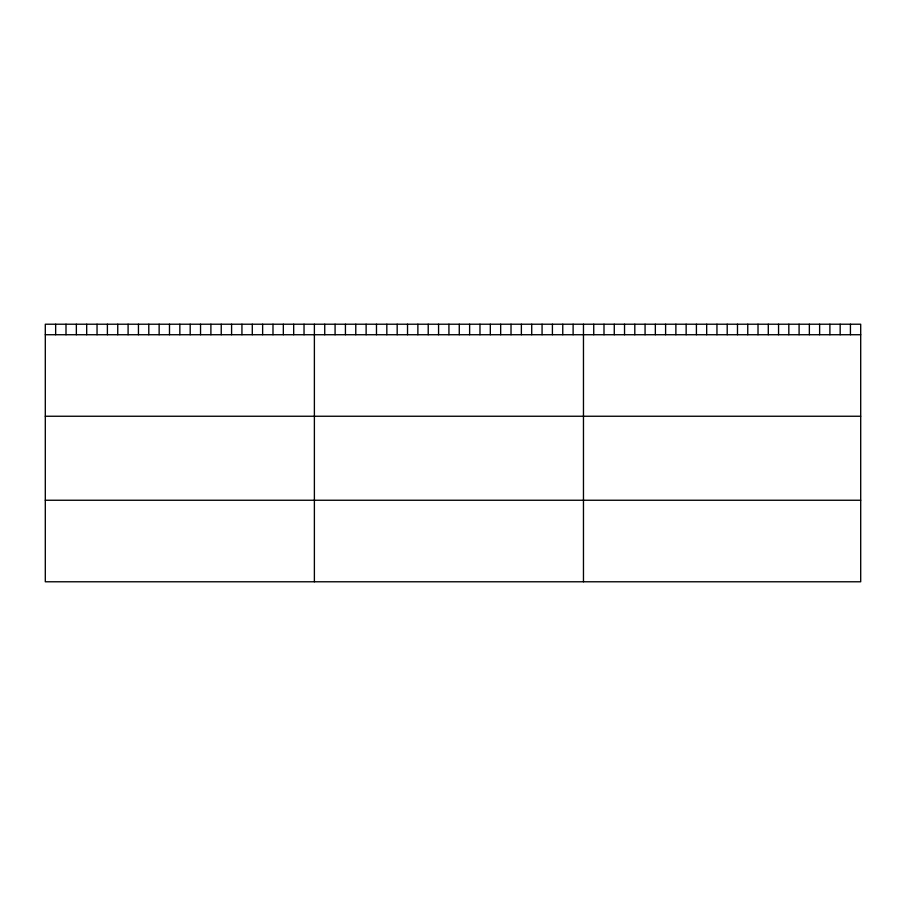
<?xml version="1.0" encoding="UTF-8"?>
<svg xmlns="http://www.w3.org/2000/svg" width="906" height="906" viewBox="0 0 906 906"><rect width="100%" height="100%" fill="white"/><g stroke="black" fill="none" stroke-linecap="round" stroke-linejoin="round"><path stroke-width="1.36" d="M860.7 334.722L860.7 581.777L45.3 581.777L45.3 324.223L860.7 324.223L860.7 334.722L45.3 334.722M45.3 416.25L860.7 416.25M45.3 500.248L860.7 500.248M850.428 324.223L850.428 334.722M840.168 324.223L840.168 334.722M829.896 324.223L829.896 334.722M819.624 324.223L819.624 334.722M809.364 324.223L809.364 334.722M799.092 324.223L799.092 334.722M788.82 324.223L788.82 334.722M778.56 324.223L778.56 334.722M768.288 324.223L768.288 334.722M758.016 324.223L758.016 334.722M747.756 324.223L747.756 334.722M737.484 324.223L737.484 334.722M727.212 324.223L727.212 334.722M716.952 324.223L716.952 334.722M706.68 324.223L706.68 334.722M696.408 324.223L696.408 334.722M686.148 324.223L686.148 334.722M675.876 324.223L675.876 334.722M665.604 324.223L665.604 334.722M655.344 324.223L655.344 334.722M645.072 324.223L645.072 334.722M634.8 324.223L634.8 334.722M624.54 324.223L624.54 334.722M614.268 324.223L614.268 334.722M603.996 324.223L603.996 334.722M593.736 324.223L593.736 334.722M583.464 324.223L583.464 581.777M573.113 324.223L573.113 334.722M562.762 324.223L562.762 334.722M552.411 324.223L552.411 334.722M542.071 324.223L542.071 334.722M531.72 324.223L531.72 334.722M521.369 324.223L521.369 334.722M511.018 324.223L511.018 334.722M500.667 324.223L500.667 334.722M490.316 324.223L490.316 334.722M479.976 324.223L479.976 334.722M469.625 324.223L469.625 334.722M459.274 324.223L459.274 334.722M448.923 324.223L448.923 334.722M438.572 324.223L438.572 334.722M428.221 324.223L428.221 334.722M417.87 324.223L417.87 334.722M407.53 324.223L407.53 334.722M397.179 324.223L397.179 334.722M386.828 324.223L386.828 334.722M376.477 324.223L376.477 334.722M366.126 324.223L366.126 334.722M355.775 324.223L355.775 334.722M345.435 324.223L345.435 334.722M335.084 324.223L335.084 334.722M324.733 324.223L324.733 334.722M314.382 324.223L314.382 581.777M304.031 324.223L304.031 334.722M293.68 324.223L293.68 334.722M283.329 324.223L283.329 334.722M272.989 324.223L272.989 334.722M262.638 324.223L262.638 334.722M252.287 324.223L252.287 334.722M241.936 324.223L241.936 334.722M231.585 324.223L231.585 334.722M221.234 324.223L221.234 334.722M210.894 324.223L210.894 334.722M200.543 324.223L200.543 334.722M190.192 324.223L190.192 334.722M179.841 324.223L179.841 334.722M169.49 324.223L169.49 334.722M159.139 324.223L159.139 334.722M148.788 324.223L148.788 334.722M138.448 324.223L138.448 334.722M128.097 324.223L128.097 334.722M117.746 324.223L117.746 334.722M107.395 324.223L107.395 334.722M97.044 324.223L97.044 334.722M86.693 324.223L86.693 334.722M76.353 324.223L76.353 334.722M66.002 324.223L66.002 334.722M55.651 324.223L55.651 334.722"/></g></svg>
